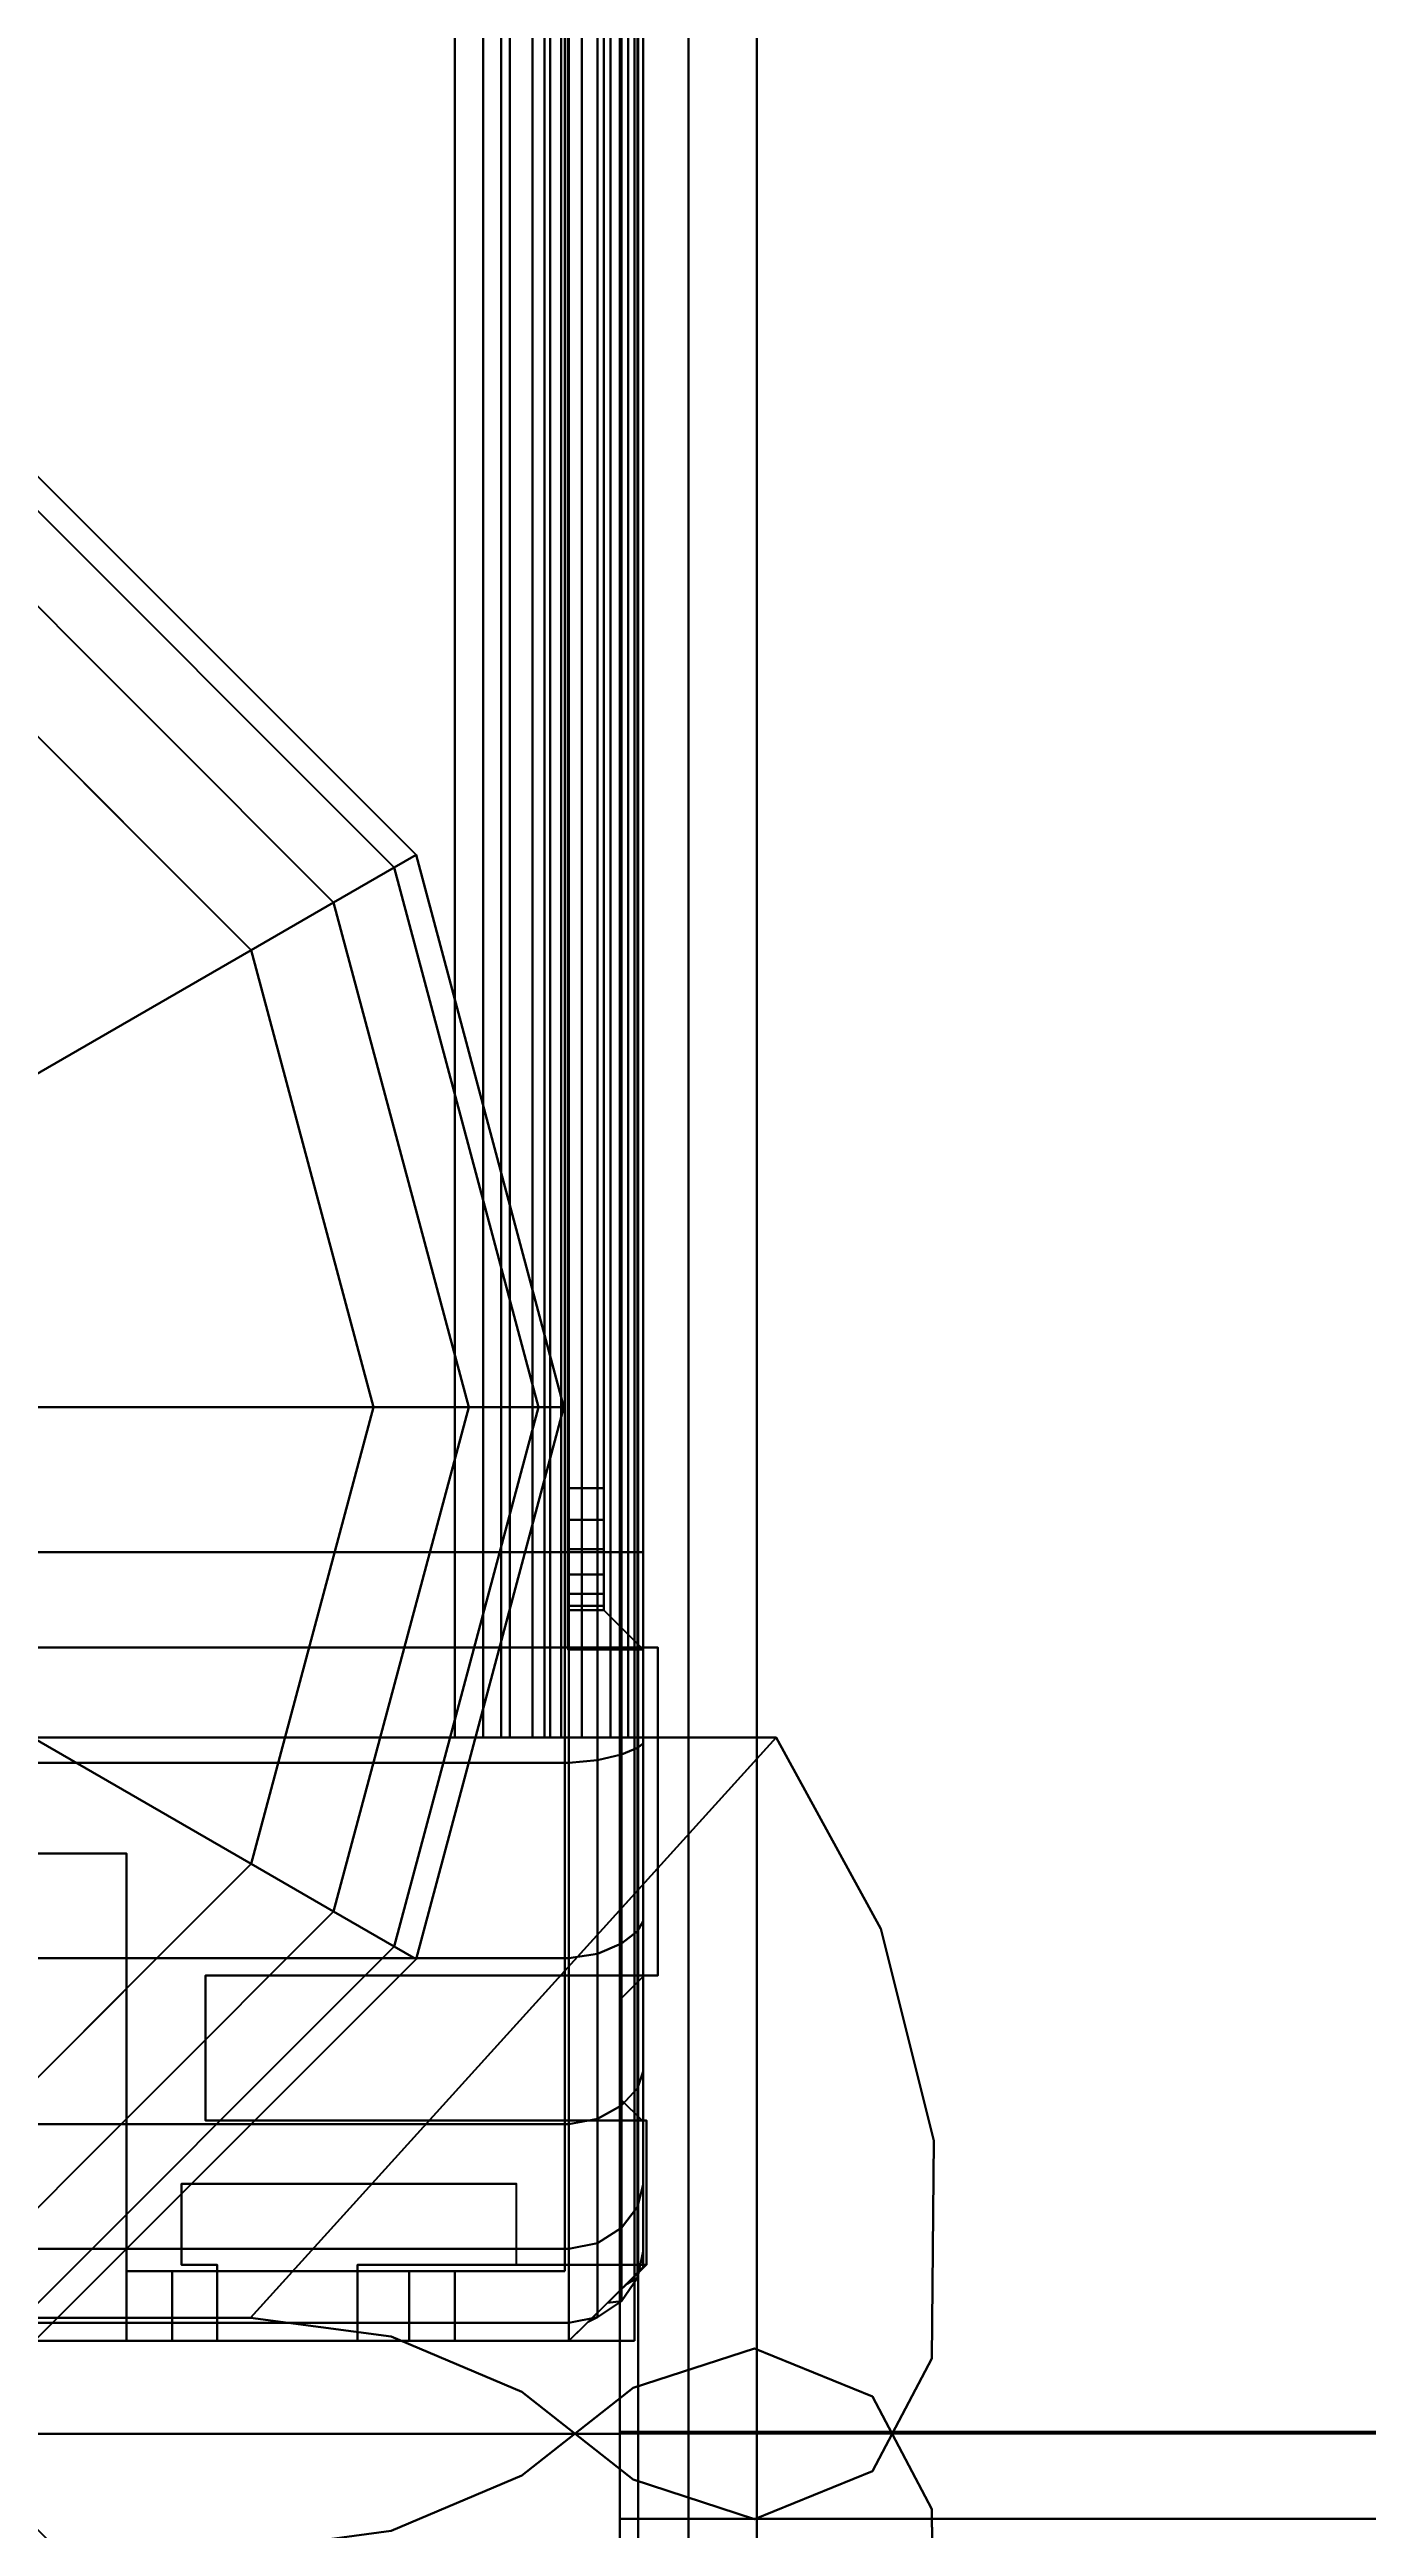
# Model space of a CAD drawing. Extents: x -170 to 1783, y -20 to 1205.
# Drawn here: x 171.424 to 172.558, y 807.182 to 809.317 of the extents above; entities that cross this region are included whole.
import ezdxf
from ezdxf.enums import TextEntityAlignment as Align

# ---------------------------------------------------------------- set-up
doc = ezdxf.new("R2010")
doc.units = 0
doc.header["$LTSCALE"] = 96
doc.header["$MEASUREMENT"] = 0
for name, color, linetype in [('A-FURN-3-PANEL-GLIDE', 7, 'Continuous'), ('A-FURN-3-PANEL-RACE', 7, 'Continuous'), ('A-FURN-3-PANEL-SIDE1', 7, 'Continuous'), ('A-FURN-3-PANEL-SIDE2', 7, 'Continuous'), ('A-FURN-3-PANEL-TOPCAP', 7, 'Continuous'), ('A-FURN-3-PANEL-TRIM', 7, 'Continuous'), ('A-FURN-3-WKSF-BRACKET', 7, 'Continuous'), ('A-FURN-3-WKSF-TOP', 7, 'Continuous'), ('A-FURN-3-WKSF-TRIM', 7, 'Continuous'), ('A-FURN-P-PNLS', 7, 'Continuous'), ('A-FURN-P-WKSF', 7, 'Continuous'), ('A-FURN-P-WKSF-SUPPORT', 7, 'Continuous'), ('MAIN_PANEL', 7, 'Continuous'), ('MAIN_WKSURF', 7, 'Continuous'), ('MAIN_WRKSFC-SUPP', 7, 'Continuous')]:
    doc.layers.add(name, color=color, linetype=linetype)

# ---------------------------------------------------------------- blocks, each defined once
blk = doc.blocks.new('EC-EFN-456')
at = {"layer": 'A-FURN-3-PANEL-GLIDE', "color": 20, "linetype": 'Continuous'}
for points in [[(0.0798, 1.4649, 0.2464), (0.0608, 1.4759, 0.1642), (0.4091, 1.8242, 0.1642), (0.4201, 1.8052, 0.2464)], [(0.0608, 1.4759, 0.1642), (0.0798, 1.4649, 0.0821), (0.4201, 1.8052, 0.0821), (0.4091, 1.8242, 0.1642)], [(0.1319, 1.4348, 0.3065), (0.0798, 1.4649, 0.2464), (0.4201, 1.8052, 0.2464), (0.4502, 1.7531, 0.3065)], [(0.0798, 1.4649, 0.0821), (0.1319, 1.4348, 0.022), (0.4502, 1.7531, 0.022), (0.4201, 1.8052, 0.0821)]]:
    blk.add_3dface(points, dxfattribs=at)
at = {"layer": 'A-FURN-3-PANEL-TRIM', "color": 60, "linetype": 'Continuous'}
for points, invisible_edges in [([(-0.0735, 2.1159, 3.8013), (0.6, 2.1348, 3.8013), (0.065, 2.269, 3.8013), (-0.0322, 2.2178, 3.8013)], 3), ([(-0.0735, 2.1159, 4.013), (-0.0322, 2.2178, 4.013), (0.065, 2.269, 4.013), (0.6, 2.1348, 4.013)], 12), ([(0.065, 2.269, 3.8013), (0.6, 2.1348, 3.8013), (0.4351, 2.2249, 3.8013), (0.2529, 2.2706, 3.8013)], 1), ([(0.065, 2.269, 4.013), (0.2529, 2.2706, 4.013), (0.4351, 2.2249, 4.013), (0.6, 2.1348, 4.013)], 8), ([(0.0361, 1.9153, 3.8013), (0.6, 2.1348, 3.8013), (-0.0735, 2.1159, 3.8013), (-0.0395, 2.0114, 3.8013)], 3), ([(0.0361, 1.9153, 4.013), (-0.0395, 2.0114, 4.013), (-0.0735, 2.1159, 4.013), (0.6, 2.1348, 4.013)], 12), ([(0.1, 1.6815, 3.8013), (0.6, 2.1348, 3.8013), (0.0361, 1.9153, 3.8013), (0.0837, 1.8027, 3.8013)], 3), ([(0.1, 1.6815, 4.013), (0.0837, 1.8027, 4.013), (0.0361, 1.9153, 4.013), (0.6, 2.1348, 4.013)], 12)]:
    blk.add_3dface(points, dxfattribs=dict(at, invisible_edges=invisible_edges))
for points in [[(-0.0322, 2.2178, 3.8013), (0.065, 2.269, 3.8013), (0.065, 2.269, 4.013), (-0.0322, 2.2178, 4.013)], [(0.065, 2.269, 3.8013), (0.2529, 2.2706, 3.8013), (0.2529, 2.2706, 4.013), (0.065, 2.269, 4.013)], [(-0.0735, 2.1159, 3.8013), (-0.0322, 2.2178, 3.8013), (-0.0322, 2.2178, 4.013), (-0.0735, 2.1159, 4.013)], [(-0.0395, 2.0114, 3.8013), (-0.0735, 2.1159, 3.8013), (-0.0735, 2.1159, 4.013), (-0.0395, 2.0114, 4.013)], [(0.0361, 1.9153, 3.8013), (-0.0395, 2.0114, 3.8013), (-0.0395, 2.0114, 4.013), (0.0361, 1.9153, 4.013)], [(0.0837, 1.8027, 3.8013), (0.0361, 1.9153, 3.8013), (0.0361, 1.9153, 4.013), (0.0837, 1.8027, 4.013)]]:
    blk.add_3dface(points, dxfattribs=at)
at = {"layer": 'A-FURN-P-PNLS', "color": 60, "linetype": 'Continuous'}
for p, q in [((0, 0), (0, 2)), ((0, 2), (48, 2))]:
    blk.add_line(p, q, dxfattribs=at)
at = {"layer": 'MAIN_PANEL', "color": 7, "linetype": 'Continuous'}
for p in [(0, 2), (0, 2, 55.663), (0, 2)]:
    blk.add_point(p, dxfattribs=at)
blk = doc.blocks.new('EC-EFN-244')
at = {"layer": 'A-FURN-3-PANEL-GLIDE', "color": 20, "linetype": 'Continuous'}
for points in [[(22.6501, 1.8052, 0.2464), (22.6391, 1.8242, 0.1642), (23.115, 1.9517, 0.1642), (23.115, 1.9297, 0.2464)], [(22.6391, 1.8242, 0.1642), (22.6501, 1.8052, 0.0821), (23.115, 1.9297, 0.0821), (23.115, 1.9517, 0.1642)], [(23.115, 1.9297, 0.2464), (23.115, 1.9517, 0.1642), (23.5909, 1.8242, 0.1642), (23.5799, 1.8052, 0.2464)], [(23.115, 1.9517, 0.1642), (23.115, 1.9297, 0.0821), (23.5799, 1.8052, 0.0821), (23.5909, 1.8242, 0.1642)], [(22.6802, 1.7531, 0.3065), (22.6501, 1.8052, 0.2464), (23.115, 1.9297, 0.2464), (23.115, 1.8696, 0.3065)], [(22.6501, 1.8052, 0.0821), (22.6802, 1.7531, 0.022), (23.115, 1.8696, 0.022), (23.115, 1.9297, 0.0821)], [(23.115, 1.8696, 0.3065), (23.115, 1.9297, 0.2464), (23.5799, 1.8052, 0.2464), (23.5498, 1.7531, 0.3065)], [(23.115, 1.9297, 0.0821), (23.115, 1.8696, 0.022), (23.5498, 1.7531, 0.022), (23.5799, 1.8052, 0.0821)], [(22.7213, 1.682, 0.3285), (22.6802, 1.7531, 0.3065), (23.115, 1.8696, 0.3065), (23.115, 1.7875, 0.3285)], [(22.6802, 1.7531, 0.022), (22.7213, 1.682), (23.115, 1.7875), (23.115, 1.8696, 0.022)], [(23.115, 1.7875, 0.3285), (23.115, 1.8696, 0.3065), (23.5498, 1.7531, 0.3065), (23.5088, 1.682, 0.3285)], [(23.115, 1.8696, 0.022), (23.115, 1.7875), (23.5088, 1.682), (23.5498, 1.7531, 0.022)], [(22.3098, 1.4649, 0.2464), (22.2908, 1.4759, 0.1642), (22.6391, 1.8242, 0.1642), (22.6501, 1.8052, 0.2464)], [(22.2908, 1.4759, 0.1642), (22.3098, 1.4649, 0.0821), (22.6501, 1.8052, 0.0821), (22.6391, 1.8242, 0.1642)], [(23.5799, 1.8052, 0.2464), (23.5909, 1.8242, 0.1642), (23.9392, 1.4759, 0.1642), (23.9202, 1.4649, 0.2464)], [(23.5909, 1.8242, 0.1642), (23.5799, 1.8052, 0.0821), (23.9202, 1.4649, 0.0821), (23.9392, 1.4759, 0.1642)], [(22.3619, 1.4348, 0.3065), (22.3098, 1.4649, 0.2464), (22.6501, 1.8052, 0.2464), (22.6802, 1.7531, 0.3065)], [(22.3098, 1.4649, 0.0821), (22.3619, 1.4348, 0.022), (22.6802, 1.7531, 0.022), (22.6501, 1.8052, 0.0821)], [(23.5498, 1.7531, 0.3065), (23.5799, 1.8052, 0.2464), (23.9202, 1.4649, 0.2464), (23.8681, 1.4348, 0.3065)], [(23.5799, 1.8052, 0.0821), (23.5498, 1.7531, 0.022), (23.8681, 1.4348, 0.022), (23.9202, 1.4649, 0.0821)], [(23.0137, 1.1754, 0.3285), (22.7213, 1.682, 0.3285), (23.115, 1.7875, 0.3285), (23.115, 1.2025, 0.3285)], [(23.115, 1.2025, 0.3285), (23.115, 1.7875, 0.3285), (23.5088, 1.682, 0.3285), (23.2163, 1.1754, 0.3285)], [(22.433, 1.3937, 0.3285), (22.3619, 1.4348, 0.3065), (22.6802, 1.7531, 0.3065), (22.7213, 1.682, 0.3285)], [(22.3619, 1.4348, 0.022), (22.433, 1.3937), (22.7213, 1.682), (22.6802, 1.7531, 0.022)], [(23.5088, 1.682, 0.3285), (23.5498, 1.7531, 0.3065), (23.8681, 1.4348, 0.3065), (23.797, 1.3937, 0.3285)], [(23.5498, 1.7531, 0.022), (23.5088, 1.682), (23.797, 1.3937), (23.8681, 1.4348, 0.022)], [(22.9396, 1.1013, 0.3285), (22.433, 1.3937, 0.3285), (22.7213, 1.682, 0.3285), (23.0137, 1.1754, 0.3285)], [(23.2163, 1.1754, 0.3285), (23.5088, 1.682, 0.3285), (23.797, 1.3937, 0.3285), (23.2904, 1.1013, 0.3285)]]:
    blk.add_3dface(points, dxfattribs=at)
at = {"layer": 'A-FURN-3-PANEL-GLIDE', "color": 20, "linetype": 'Continuous', "invisible_edges": 12}
for points in [[(23.115, 1), (23.115, 1.7875), (22.7213, 1.682)], [(23.115, 1), (23.5088, 1.682), (23.115, 1.7875)], [(23.115, 1), (22.7213, 1.682), (22.433, 1.3937)], [(23.115, 1), (23.797, 1.3937), (23.5088, 1.682)]]:
    blk.add_3dface(points, dxfattribs=at)
at = {"layer": 'A-FURN-3-PANEL-RACE', "color": 40, "linetype": 'Continuous'}
for points, invisible_edges in [([(0.08, 2.0125, 3.515), (0.08, 2.0125, 0.3963), (23.92, 2.0125, 0.3963), (23.92, 2.0125, 3.515)], 8), ([(0.5, 1.5745, 0.3963), (23.5, 1.5745, 0.3963), (0.08, 2.0125, 0.3963), (0.08, 1.5745, 0.3963)], 3), ([(23.5, 1.5745, 0.3963), (23.92, 1.5745, 0.3963), (23.92, 2.0125, 0.3963), (0.08, 2.0125, 0.3963)], 8), ([(0.6, 2.0125, 4.0847), (0.6, 2.0125, 3.515), (23.4, 2.0125, 3.515), (23.4, 2.0125, 4.0847)], 2), ([(23.4, 1.9525, 3.515), (23.4, 1.9525, 4.0847), (23.4, 2.0125, 4.0847), (23.4, 2.0125, 3.515)], 2), ([(23.86, 1.9525, 3.515), (23.4, 1.9525, 3.515), (23.4, 2.0125, 3.515), (23.92, 2.0125, 3.515)], 8), ([(23.4, 1.9493, 4.1093), (23.4, 2.0072, 4.1248), (23.4, 2.0125, 4.0847), (23.4, 1.9525, 4.0847)], 5), ([(23.4, 1.9398, 4.1322), (23.4, 1.9918, 4.1622), (23.4, 2.0072, 4.1248), (23.4, 1.9493, 4.1093)], 5), ([(23.86, 1.5745, 3.515), (23.86, 1.9525, 3.515), (23.92, 2.0125, 3.515), (23.92, 1.5745, 3.515)], 2), ([(23.92, 1.8575, 3.1951), (23.92, 2.0125, 3.515), (23.92, 2.0125, 0.3963), (23.92, 1.8575, 1.4986)], 5), ([(23.92, 1.8181, 1.4986), (23.92, 1.8575, 1.4986), (23.92, 2.0125, 0.3963), (23.92, 1.5745, 0.3963)], 10), ([(23.92, 1.5745, 3.245), (23.92, 1.5745, 3.515), (23.92, 2.0125, 3.515), (23.92, 1.8575, 3.1951)], 4), ([(23.4, 1.9247, 4.1519), (23.4, 1.9671, 4.1943), (23.4, 1.9918, 4.1622), (23.4, 1.9398, 4.1322)], 5), ([(23.4, 1.905, 4.1669), (23.4, 1.935, 4.2189), (23.4, 1.9671, 4.1943), (23.4, 1.9247, 4.1519)], 5), ([(23.86, 1.9525, 0.4563), (0.14, 1.9525, 0.4563), (0.14, 1.9525, 3.515), (23.86, 1.9525, 3.515)], 4), ([(0.5, 1.5745, 0.4563), (0.14, 1.5745, 0.4563), (0.14, 1.9525, 0.4563), (23.5, 1.5745, 0.4563)], 12), ([(23.5, 1.5745, 0.4563), (0.14, 1.9525, 0.4563), (23.86, 1.9525, 0.4563), (23.86, 1.5745, 0.4563)], 1), ([(23.4, 1.9525, 3.515), (0.6, 1.9525, 3.515), (0.6, 1.9525, 4.0847), (23.4, 1.9525, 4.0847)], 1), ([(23.86, 1.9525, 0.4563), (23.86, 1.9525, 3.515), (23.86, 1.8575, 3.1951), (23.86, 1.8575, 1.4986)], 10), ([(23.86, 1.5745, 0.4563), (23.86, 1.9525, 0.4563), (23.86, 1.8575, 1.4986), (23.86, 1.8181, 1.4986)], 10), ([(23.86, 1.8575, 3.1951), (23.86, 1.9525, 3.515), (23.86, 1.5745, 3.515), (23.86, 1.5745, 3.245)], 1), ([(23.4, 1.8821, 4.1764), (23.4, 1.8976, 4.2344), (23.4, 1.935, 4.2189), (23.4, 1.905, 4.1669)], 5), ([(23.4, 1.8575, 4.1797), (23.4, 1.8575, 4.2397), (23.4, 1.8976, 4.2344), (23.4, 1.8821, 4.1764)], 4), ([(23.86, 1.5745, 1.7894), (23.86, 1.5745, 0.4563), (23.86, 1.8181, 1.4986), (23.86, 1.614, 1.7894)], 2), ([(23.92, 1.614, 1.7894), (23.92, 1.8181, 1.4986), (23.92, 1.5745, 0.3963), (23.92, 1.5745, 1.7894)], 2), ([(23.5, 1.2625, 0.3963), (23.5, 1.5745, 0.3963), (0.5, 1.5745, 0.3963), (21.902, 1.2625, 0.3963)], 6), ([(23.5, 1.2625, 0.4563), (21.902, 1.2625, 0.4563), (0.5, 1.5745, 0.4563), (23.5, 1.5745, 0.4563)], 6), ([(23.5, 1.5745, 0.3963), (23.5, 1.5745, 0.4563), (23.86, 1.5745, 0.4563), (23.92, 1.5745, 0.3963)], 4), ([(23.92, 1.5745, 0.3963), (23.86, 1.5745, 0.4563), (23.86, 1.5745, 1.7894), (23.92, 1.5745, 1.7894)], 1)]:
    blk.add_3dface(points, dxfattribs=dict(at, invisible_edges=invisible_edges))
for points in [[(0.6, 2.0072, 4.1248), (0.6, 2.0125, 4.0847), (23.4, 2.0125, 4.0847), (23.4, 2.0072, 4.1248)], [(0.6, 1.9918, 4.1622), (0.6, 2.0072, 4.1248), (23.4, 2.0072, 4.1248), (23.4, 1.9918, 4.1622)], [(0.6, 1.9671, 4.1943), (0.6, 1.9918, 4.1622), (23.4, 1.9918, 4.1622), (23.4, 1.9671, 4.1943)], [(0.6, 1.935, 4.2189), (0.6, 1.9671, 4.1943), (23.4, 1.9671, 4.1943), (23.4, 1.935, 4.2189)], [(23.4, 1.9493, 4.1093), (23.4, 1.9525, 4.0847), (0.6, 1.9525, 4.0847), (0.6, 1.9493, 4.1093)], [(23.4, 1.9398, 4.1322), (23.4, 1.9493, 4.1093), (0.6, 1.9493, 4.1093), (0.6, 1.9398, 4.1322)], [(23.4, 1.9247, 4.1519), (23.4, 1.9398, 4.1322), (0.6, 1.9398, 4.1322), (0.6, 1.9247, 4.1519)], [(0.6, 1.8976, 4.2344), (0.6, 1.935, 4.2189), (23.4, 1.935, 4.2189), (23.4, 1.8976, 4.2344)], [(23.4, 1.905, 4.1669), (23.4, 1.9247, 4.1519), (0.6, 1.9247, 4.1519), (0.6, 1.905, 4.1669)], [(23.4, 1.8821, 4.1764), (23.4, 1.905, 4.1669), (0.6, 1.905, 4.1669), (0.6, 1.8821, 4.1764)], [(0.6, 1.8575, 4.2397), (0.6, 1.8976, 4.2344), (23.4, 1.8976, 4.2344), (23.4, 1.8575, 4.2397)], [(23.4, 1.8575, 4.1797), (23.4, 1.8821, 4.1764), (0.6, 1.8821, 4.1764), (0.6, 1.8575, 4.1797)], [(0.6, 1.8575, 4.1797), (0.6, 1.8575, 4.2397), (23.4, 1.8575, 4.2397), (23.4, 1.8575, 4.1797)], [(23.86, 1.8575, 1.4986), (23.86, 1.8575, 3.1951), (23.92, 1.8575, 3.1951), (23.92, 1.8575, 1.4986)], [(23.92, 1.8181, 1.4986), (23.86, 1.8181, 1.4986), (23.86, 1.8575, 1.4986), (23.92, 1.8575, 1.4986)], [(23.86, 1.8575, 3.1951), (23.86, 1.5745, 3.245), (23.92, 1.5745, 3.245), (23.92, 1.8575, 3.1951)], [(23.92, 1.614, 1.7894), (23.86, 1.614, 1.7894), (23.86, 1.8181, 1.4986), (23.92, 1.8181, 1.4986)], [(23.92, 1.5745, 1.7894), (23.86, 1.5745, 1.7894), (23.86, 1.614, 1.7894), (23.92, 1.614, 1.7894)], [(23.5, 1.2625, 0.3963), (23.5, 1.2625, 0.4563), (23.5, 1.5745, 0.4563), (23.5, 1.5745, 0.3963)], [(23.86, 1.5745, 3.245), (23.86, 1.5745, 3.515), (23.92, 1.5745, 3.515), (23.92, 1.5745, 3.245)]]:
    blk.add_3dface(points, dxfattribs=at)
at = {"layer": 'A-FURN-3-PANEL-SIDE1', "color": 7, "linetype": 'Continuous'}
for points in [[(23.3224, 1.955, 43.7401), (23.3228, 0.045, 43.7401), (0.6776, 0.045, 43.7401), (0.6776, 1.955, 43.7401)], [(23.3224, 0.045, 4.2397), (23.3224, 1.955, 4.2397), (0.6776, 1.955, 4.2397), (0.6776, 0.045, 4.2397)], [(23.3228, 0.045, 43.7401), (23.3224, 1.955, 43.7401), (23.3224, 1.955, 4.2397), (23.3224, 0.045, 4.2397)]]:
    blk.add_3dface(points, dxfattribs=at)
at = {"layer": 'A-FURN-3-PANEL-SIDE2', "color": 7, "linetype": 'Continuous'}
blk.add_3dface([(0.6776, 1.955, 43.7401), (0.6776, 1.955, 4.2397), (23.3224, 1.955, 4.2397), (23.3224, 1.955, 43.7401)], dxfattribs=at)
at = {"layer": 'A-FURN-3-PANEL-TOPCAP', "color": 60, "linetype": 'Continuous'}
for points, invisible_edges in [([(0.76, 2.02, 44.286), (0.76, 2.02, 44.161), (23.24, 2.02, 44.161), (23.24, 2.02, 44.286)], 5), ([(23.24, 2, 44.141), (23.24, 2.02, 44.161), (0.76, 2.02, 44.161), (0.76, 2, 44.141)], 5), ([(23.24, 2.02, 44.036), (23.24, 2, 44.056), (0.76, 2, 44.056), (0.76, 2.02, 44.036)], 5), ([(0.76, 2.02, 44.036), (0.815, 2.02, 43.7741), (23.185, 2.02, 43.7741), (23.24, 2.02, 44.036)], 5), ([(23.185, 2.02, 43.7741), (0.815, 2.02, 43.7741), (0.815, 1.986, 43.7401), (23.185, 1.986, 43.7401)], 10), ([(23.185, 2.02, 43.7741), (23.185, 1.986, 43.7401), (23.2122, 1.986, 43.7365), (23.221, 2.02, 43.7693)], 5), ([(23.185, 2.02, 43.7741), (23.221, 2.02, 43.7693), (23.3404, 2.02, 44.0218), (23.24, 2.02, 44.036)], 10), ([(23.221, 2.02, 43.7693), (23.2122, 1.986, 43.7365), (23.2375, 1.986, 43.726), (23.2545, 2.02, 43.7554)], 5), ([(23.4331, 2.02, 43.9807), (23.3404, 2.02, 44.0218), (23.221, 2.02, 43.7693), (23.2545, 2.02, 43.7554)], 10), ([(23.2545, 2.02, 43.7554), (23.2375, 1.986, 43.726), (23.2593, 1.986, 43.7093), (23.2833, 2.02, 43.7333)], 5), ([(23.4051, 2.02, 44.2633), (23.24, 2.02, 44.286), (23.24, 2.02, 44.161), (23.3727, 2.02, 44.1426)], 10), ([(23.3727, 2.02, 44.1426), (23.24, 2.02, 44.161), (23.24, 2, 44.141), (23.3676, 2, 44.1232)], 10), ([(23.3456, 2, 44.0411), (23.24, 2, 44.056), (23.24, 2.02, 44.036), (23.3404, 2.02, 44.0218)], 10), ([(23.2545, 2.02, 43.7554), (23.2833, 2.02, 43.7333), (23.5111, 2.02, 43.9159), (23.4331, 2.02, 43.9807)], 10), ([(23.2833, 2.02, 43.7333), (23.2593, 1.986, 43.7093), (23.276, 1.986, 43.6875), (23.3054, 2.02, 43.7045)], 5), ([(23.3054, 2.02, 43.7045), (23.276, 1.986, 43.6875), (23.2864, 1.986, 43.6622), (23.3193, 2.02, 43.671)], 5), ([(23.5685, 2.02, 43.8323), (23.5111, 2.02, 43.9159), (23.2833, 2.02, 43.7333), (23.3054, 2.02, 43.7045)], 10), ([(23.3193, 2.02, 43.671), (23.2864, 1.986, 43.6622), (23.29, 1.986, 43.635), (23.324, 2.02, 43.635)], 1), ([(23.3054, 2.02, 43.7045), (23.3193, 2.02, 43.671), (23.601, 2.02, 43.7363), (23.5685, 2.02, 43.8323)], 10), ([(23.3193, 2.02, 43.671), (23.324, 2.02, 43.635), (23.606, 2.02, 43.635), (23.601, 2.02, 43.7363)], 8), ([(23.324, 2.02, 43.635), (23.324, -0.02, 43.635), (23.606, -0.02, 43.635), (23.606, 2.02, 43.635)], 5), ([(23.4431, 2, 43.998), (23.3456, 2, 44.0411), (23.3404, 2.02, 44.0218), (23.4331, 2.02, 43.9807)], 10), ([(23.4956, 2.02, 44.0891), (23.3727, 2.02, 44.1426), (23.3676, 2, 44.1232), (23.4856, 2, 44.0717)], 10), ([(23.5581, 2.02, 44.1974), (23.4051, 2.02, 44.2633), (23.3727, 2.02, 44.1426), (23.4956, 2.02, 44.0891)], 10), ([(23.5252, 2, 43.9301), (23.4431, 2, 43.998), (23.4331, 2.02, 43.9807), (23.5111, 2.02, 43.9159)], 10), ([(23.5995, 2.02, 44.0044), (23.4956, 2.02, 44.0891), (23.4856, 2, 44.0717), (23.5854, 2, 43.9903)], 10), ([(23.6879, 2.02, 44.0929), (23.5581, 2.02, 44.1974), (23.4956, 2.02, 44.0891), (23.5995, 2.02, 44.0044)], 10), ([(23.5858, 2, 43.8424), (23.5252, 2, 43.9301), (23.5111, 2.02, 43.9159), (23.5685, 2.02, 43.8323)], 10), ([(23.6202, 2, 43.7415), (23.5858, 2, 43.8424), (23.5685, 2.02, 43.8323), (23.601, 2.02, 43.7363)], 10), ([(23.6768, 2.02, 43.8949), (23.5995, 2.02, 44.0044), (23.5854, 2, 43.9903), (23.6595, 2, 43.8849)], 10), ([(23.7851, 2.02, 43.9575), (23.6879, 2.02, 44.0929), (23.5995, 2.02, 44.0044), (23.6768, 2.02, 43.8949)], 10), ([(23.6259, 2, 43.635), (23.6202, 2, 43.7415), (23.601, 2.02, 43.7363), (23.606, 2.02, 43.635)], 2), ([(23.606, 2.02, 43.635), (23.606, -0.02, 43.635), (23.6259, 0, 43.635), (23.6259, 2, 43.635)], 5), ([(23.7217, 2.02, 43.7687), (23.6768, 2.02, 43.8949), (23.6595, 2, 43.8849), (23.7024, 2, 43.7635)], 10), ([(23.8425, 2.02, 43.8011), (23.7851, 2.02, 43.9575), (23.6768, 2.02, 43.8949), (23.7217, 2.02, 43.7687)], 10), ([(23.731, 2.02, 43.635), (23.7217, 2.02, 43.7687), (23.7024, 2, 43.7635), (23.711, 2, 43.635)], 2), ([(23.711, 2, 43.635), (23.711, 0, 43.635), (23.731, -0.02, 43.635), (23.731, 2.02, 43.635)], 5), ([(23.856, 2.02, 43.635), (23.8425, 2.02, 43.8011), (23.7217, 2.02, 43.7687), (23.731, 2.02, 43.635)], 2), ([(23.856, -0.02, 43.635), (23.856, 2.02, 43.635), (23.731, 2.02, 43.635), (23.731, -0.02, 43.635)], 5), ([(23.8715, 2.0047, 43.635), (23.856, 2.02, 43.635), (23.856, -0.02, 43.635), (23.8715, -0.0047, 43.635)], 10), ([(0.76, 2, 44.141), (0.76, 2, 44.056), (23.24, 2, 44.056), (23.24, 2, 44.141)], 5), ([(23.3676, 2, 44.1232), (23.24, 2, 44.141), (23.24, 2, 44.056), (23.3456, 2, 44.0411)], 10), ([(23.4856, 2, 44.0717), (23.3676, 2, 44.1232), (23.3456, 2, 44.0411), (23.4431, 2, 43.998)], 10), ([(23.5854, 2, 43.9903), (23.4856, 2, 44.0717), (23.4431, 2, 43.998), (23.5252, 2, 43.9301)], 10), ([(23.6595, 2, 43.8849), (23.5854, 2, 43.9903), (23.5252, 2, 43.9301), (23.5858, 2, 43.8424)], 10), ([(23.7024, 2, 43.7635), (23.6595, 2, 43.8849), (23.5858, 2, 43.8424), (23.6202, 2, 43.7415)], 10), ([(23.711, 2, 43.635), (23.7024, 2, 43.7635), (23.6202, 2, 43.7415), (23.6259, 2, 43.635)], 2), ([(23.711, 0, 43.635), (23.711, 2, 43.635), (23.6259, 2, 43.635), (23.6259, 0, 43.635)], 5), ([(23.8715, -0.0047, 43.635), (23.8871, 0.0106, 43.635), (23.8871, 1.9894, 43.635), (23.8715, 2.0047, 43.635)], 10), ([(23.9035, 1.9727, 43.635), (23.8871, 1.9894, 43.635), (23.8871, 0.0106, 43.635), (23.9035, 0.0273, 43.635)], 10), ([(23.9035, 0.0273, 43.635), (23.92, 0.044, 43.635), (23.92, 1.956, 43.635), (23.9035, 1.9727, 43.635)], 8)]:
    blk.add_3dface(points, dxfattribs=dict(at, invisible_edges=invisible_edges))
for points in [[(23.24, 2.02, 44.286), (23.24, 2.0151, 44.3105), (0.76, 2.0151, 44.3105), (0.76, 2.02, 44.286)], [(23.24, 2.0151, 44.3105), (23.24, 2.0013, 44.3313), (0.76, 2.0013, 44.3313), (0.76, 2.0151, 44.3105)], [(23.24, 2.02, 44.286), (23.4051, 2.02, 44.2633), (23.4087, 2.0151, 44.2864), (23.24, 2.0151, 44.3105)], [(23.24, 2.0151, 44.3105), (23.4087, 2.0151, 44.2864), (23.4144, 2.0013, 44.3065), (23.24, 2.0013, 44.3313)], [(23.29, 1.955, 43.635), (23.324, 1.955, 43.635), (23.324, 2.02, 43.635), (23.29, 1.986, 43.635)], [(23.4051, 2.02, 44.2633), (23.5581, 2.02, 44.1974), (23.5669, 2.0151, 44.2168), (23.4087, 2.0151, 44.2864)], [(23.4087, 2.0151, 44.2864), (23.5669, 2.0151, 44.2168), (23.5775, 2.0013, 44.2349), (23.4144, 2.0013, 44.3065)], [(23.5581, 2.02, 44.1974), (23.6879, 2.02, 44.0929), (23.7022, 2.0151, 44.1072), (23.5669, 2.0151, 44.2168)], [(23.5669, 2.0151, 44.2168), (23.7022, 2.0151, 44.1072), (23.7172, 2.0013, 44.1222), (23.5775, 2.0013, 44.2349)], [(23.6879, 2.02, 44.0929), (23.7851, 2.02, 43.9575), (23.8045, 2.0151, 43.9663), (23.7022, 2.0151, 44.1072)], [(23.7022, 2.0151, 44.1072), (23.8045, 2.0151, 43.9663), (23.8226, 2.0013, 43.977), (23.7172, 2.0013, 44.1222)], [(23.7851, 2.02, 43.9575), (23.8425, 2.02, 43.8011), (23.8656, 2.0151, 43.8047), (23.8045, 2.0151, 43.9663)], [(23.8045, 2.0151, 43.9663), (23.8656, 2.0151, 43.8047), (23.8857, 2.0013, 43.8104), (23.8226, 2.0013, 43.977)], [(23.8425, 2.02, 43.8011), (23.856, 2.02, 43.635), (23.8715, 2.0047, 43.635), (23.8656, 2.0151, 43.8047)], [(23.8656, 2.0151, 43.8047), (23.8715, 2.0047, 43.635), (23.8871, 1.9894, 43.635), (23.8857, 2.0013, 43.8104)], [(23.24, 2.0013, 44.3313), (23.24, 1.9805, 44.3451), (0.76, 1.9805, 44.3451), (0.76, 2.0013, 44.3313)], [(23.185, 1.955, 43.7401), (23.185, 1.986, 43.7401), (0.815, 1.986, 43.7401), (0.815, 1.955, 43.7401)], [(23.185, 1.955, 43.7401), (23.2122, 1.955, 43.7365), (23.2122, 1.986, 43.7365), (23.185, 1.986, 43.7401)], [(23.2122, 1.955, 43.7365), (23.2375, 1.955, 43.726), (23.2375, 1.986, 43.726), (23.2122, 1.986, 43.7365)], [(23.2375, 1.955, 43.726), (23.2593, 1.955, 43.7093), (23.2593, 1.986, 43.7093), (23.2375, 1.986, 43.726)], [(23.24, 2.0013, 44.3313), (23.4144, 2.0013, 44.3065), (23.4194, 1.9805, 44.3203), (23.24, 1.9805, 44.3451)], [(23.2593, 1.955, 43.7093), (23.276, 1.955, 43.6875), (23.276, 1.986, 43.6875), (23.2593, 1.986, 43.7093)], [(23.276, 1.955, 43.6875), (23.2864, 1.955, 43.6622), (23.2864, 1.986, 43.6622), (23.276, 1.986, 43.6875)], [(23.2864, 1.955, 43.6622), (23.29, 1.955, 43.635), (23.29, 1.986, 43.635), (23.2864, 1.986, 43.6622)], [(23.4144, 2.0013, 44.3065), (23.5775, 2.0013, 44.2349), (23.5864, 1.9805, 44.248), (23.4194, 1.9805, 44.3203)], [(23.5775, 2.0013, 44.2349), (23.7172, 2.0013, 44.1222), (23.7287, 1.9805, 44.1337), (23.5864, 1.9805, 44.248)], [(23.7172, 2.0013, 44.1222), (23.8226, 2.0013, 43.977), (23.8356, 1.9805, 43.9859), (23.7287, 1.9805, 44.1337)], [(23.8226, 2.0013, 43.977), (23.8857, 2.0013, 43.8104), (23.8994, 1.9805, 43.8155), (23.8356, 1.9805, 43.9859)], [(23.8857, 2.0013, 43.8104), (23.8871, 1.9894, 43.635), (23.9035, 1.9727, 43.635), (23.8994, 1.9805, 43.8155)], [(23.24, 1.9805, 44.3451), (23.24, 1.956, 44.35), (0.76, 1.956, 44.35), (0.76, 1.9805, 44.3451)], [(23.24, 1.9805, 44.3451), (23.4194, 1.9805, 44.3203), (23.4216, 1.956, 44.3252), (23.24, 1.956, 44.35)], [(23.4194, 1.9805, 44.3203), (23.5864, 1.9805, 44.248), (23.5901, 1.956, 44.2528), (23.4216, 1.956, 44.3252)], [(23.5864, 1.9805, 44.248), (23.7287, 1.9805, 44.1337), (23.7332, 1.956, 44.1382), (23.5901, 1.956, 44.2528)], [(23.7287, 1.9805, 44.1337), (23.8356, 1.9805, 43.9859), (23.8405, 1.956, 43.9895), (23.7332, 1.956, 44.1382)], [(23.8356, 1.9805, 43.9859), (23.8994, 1.9805, 43.8155), (23.9043, 1.956, 43.8177), (23.8405, 1.956, 43.9895)], [(23.8994, 1.9805, 43.8155), (23.9035, 1.9727, 43.635), (23.92, 1.956, 43.635), (23.9043, 1.956, 43.8177)], [(0.76, 0.044, 44.35), (0.76, 1.956, 44.35), (23.24, 1.956, 44.35), (23.24, 0.044, 44.35)], [(23.4216, 0.044, 44.3252), (23.24, 0.044, 44.35), (23.24, 1.956, 44.35), (23.4216, 1.956, 44.3252)], [(23.5901, 0.044, 44.2528), (23.4216, 0.044, 44.3252), (23.4216, 1.956, 44.3252), (23.5901, 1.956, 44.2528)], [(23.7332, 0.044, 44.1382), (23.5901, 0.044, 44.2528), (23.5901, 1.956, 44.2528), (23.7332, 1.956, 44.1382)], [(23.8405, 0.044, 43.9895), (23.7332, 0.044, 44.1382), (23.7332, 1.956, 44.1382), (23.8405, 1.956, 43.9895)], [(23.9043, 0.044, 43.8177), (23.8405, 0.044, 43.9895), (23.8405, 1.956, 43.9895), (23.9043, 1.956, 43.8177)], [(23.92, 0.044, 43.635), (23.9043, 0.044, 43.8177), (23.9043, 1.956, 43.8177), (23.92, 1.956, 43.635)]]:
    blk.add_3dface(points, dxfattribs=at)
at = {"layer": 'A-FURN-3-PANEL-TRIM', "color": 60, "linetype": 'Continuous'}
for points, invisible_edges in [([(23.5649, 2.2249, 3.5747), (23.4, 2.1348, 3.5747), (23.935, 2.269, 3.5747), (23.7471, 2.2706, 3.5747)], 2), ([(23.5649, 2.2249, 4.2397), (23.7471, 2.2706, 4.2397), (23.935, 2.269, 4.2397), (23.4, 2.1348, 4.2397)], 4), ([(23.5649, 2.2249, 3.8013), (23.7471, 2.2706, 3.8013), (23.935, 2.269, 3.8013), (23.4, 2.1348, 3.8013)], 4), ([(23.5649, 2.2249, 4.013), (23.4, 2.1348, 4.013), (23.935, 2.269, 4.013), (23.7471, 2.2706, 4.013)], 2), ([(23.935, 2.269, 3.5747), (23.4, 2.1348, 3.5747), (24.0735, 2.1159, 3.5747), (24.0322, 2.2178, 3.5747)], 3), ([(23.935, 2.269, 4.2397), (24.0322, 2.2178, 4.2397), (24.0735, 2.1159, 4.2397), (23.4, 2.1348, 4.2397)], 12), ([(23.935, 2.269, 3.8013), (24.0322, 2.2178, 3.8013), (24.0735, 2.1159, 3.8013), (23.4, 2.1348, 3.8013)], 12), ([(23.935, 2.269, 4.013), (23.4, 2.1348, 4.013), (24.0735, 2.1159, 4.013), (24.0322, 2.2178, 4.013)], 3), ([(23.4, 2.1348, 3.5747), (23.4, 0.3185, 3.5747), (23.9, 0.3185, 3.5747), (23.9, 1.6815, 3.5747)], 10), ([(24.0735, 2.1159, 3.5747), (23.4, 2.1348, 3.5747), (23.9639, 1.9153, 3.5747), (24.0395, 2.0114, 3.5747)], 3), ([(23.9639, 1.9153, 3.5747), (23.4, 2.1348, 3.5747), (23.9, 1.6815, 3.5747), (23.9163, 1.8027, 3.5747)], 3), ([(23.4, 2.1348, 4.2397), (23.9, 1.6815, 4.2397), (23.9, 0.3185, 4.2397), (23.4, 0.3185, 4.2397)], 5), ([(24.0735, 2.1159, 4.2397), (24.0395, 2.0114, 4.2397), (23.9639, 1.9153, 4.2397), (23.4, 2.1348, 4.2397)], 12), ([(23.9639, 1.9153, 4.2397), (23.9163, 1.8027, 4.2397), (23.9, 1.6815, 4.2397), (23.4, 2.1348, 4.2397)], 12), ([(24.0735, 2.1159, 3.8013), (24.0395, 2.0114, 3.8013), (23.9639, 1.9153, 3.8013), (23.4, 2.1348, 3.8013)], 12), ([(23.9639, 1.9153, 3.8013), (23.9163, 1.8027, 3.8013), (23.9, 1.6815, 3.8013), (23.4, 2.1348, 3.8013)], 12), ([(24.0735, 2.1159, 4.013), (23.4, 2.1348, 4.013), (23.9639, 1.9153, 4.013), (24.0395, 2.0114, 4.013)], 3), ([(23.9639, 1.9153, 4.013), (23.4, 2.1348, 4.013), (23.9, 1.6815, 4.013), (23.9163, 1.8027, 4.013)], 3), ([(23.605, -0.0328, 43.635), (23.3224, -0.0328, 43.635), (23.3224, 2.0328, 43.635), (23.605, 2.0328, 43.635)], 8), ([(23.8543, 2.0228, 43.635), (23.8543, 1.9109, 43.635), (23.7845, 1.9109, 43.635), (23.7299, 2.0228, 43.635)], 6), ([(23.7845, 1.9109, 4.2397), (23.7845, 1.9109, 43.635), (23.8543, 1.9109, 43.635), (23.8543, 1.9109, 4.2397)], 2), ([(23.8543, 1.6527, 43.635), (23.9198, 1.6527, 43.635), (23.9198, 0.3473, 43.635), (23.8543, 0.3473, 43.635)], 8), ([(23.7299, 0.3574, 43.635), (23.605, 0.3574, 43.635), (23.605, 1.6426, 43.635), (23.7299, 1.6426, 43.635)], 10), ([(23.8543, 0.3782, 43.635), (23.7845, 0.3782, 43.635), (23.7845, 1.6218, 43.635), (23.8543, 1.6218, 43.635)], 10)]:
    blk.add_3dface(points, dxfattribs=dict(at, invisible_edges=invisible_edges))
for points in [[(23.5649, 2.2249, 4.013), (23.7471, 2.2706, 4.013), (23.7471, 2.2706, 4.2397), (23.5649, 2.2249, 4.2397)], [(23.5649, 2.2249, 3.5747), (23.7471, 2.2706, 3.5747), (23.7471, 2.2706, 3.8013), (23.5649, 2.2249, 3.8013)], [(23.7471, 2.2706, 4.013), (23.935, 2.269, 4.013), (23.935, 2.269, 4.2397), (23.7471, 2.2706, 4.2397)], [(23.7471, 2.2706, 3.5747), (23.935, 2.269, 3.5747), (23.935, 2.269, 3.8013), (23.7471, 2.2706, 3.8013)], [(23.935, 2.269, 4.013), (24.0322, 2.2178, 4.013), (24.0322, 2.2178, 4.2397), (23.935, 2.269, 4.2397)], [(23.935, 2.269, 3.5747), (24.0322, 2.2178, 3.5747), (24.0322, 2.2178, 3.8013), (23.935, 2.269, 3.8013)], [(23.4, 2.1348, 4.013), (23.5649, 2.2249, 4.013), (23.5649, 2.2249, 4.2397), (23.4, 2.1348, 4.2397)], [(23.4, 2.1348, 3.5747), (23.5649, 2.2249, 3.5747), (23.5649, 2.2249, 3.8013), (23.4, 2.1348, 3.8013)], [(24.0322, 2.2178, 4.013), (24.0735, 2.1159, 4.013), (24.0735, 2.1159, 4.2397), (24.0322, 2.2178, 4.2397)], [(24.0322, 2.2178, 3.5747), (24.0735, 2.1159, 3.5747), (24.0735, 2.1159, 3.8013), (24.0322, 2.2178, 3.8013)], [(23.4, 0.3185, 3.5747), (23.4, 2.1348, 3.5747), (23.4, 2.1348, 4.2397), (23.4, 0.3185, 4.2397)], [(23.4, 2.1348, 3.8013), (23.9, 1.6815, 3.8013), (23.9, 1.6815, 4.013), (23.4, 2.1348, 4.013)], [(24.0735, 2.1159, 4.013), (24.0395, 2.0114, 4.013), (24.0395, 2.0114, 4.2397), (24.0735, 2.1159, 4.2397)], [(24.0735, 2.1159, 3.5747), (24.0395, 2.0114, 3.5747), (24.0395, 2.0114, 3.8013), (24.0735, 2.1159, 3.8013)], [(23.3224, 1.955, 4.2397), (23.3224, 2.0328, 4.2397), (23.3224, 2.0328, 43.635), (23.3224, 1.955, 43.635)], [(23.605, 2.0328, 4.2397), (23.605, 2.0328, 43.635), (23.3224, 2.0328, 43.635), (23.3224, 2.0328, 4.2397)], [(23.605, 1.6426, 43.635), (23.605, 2.0328, 43.635), (23.605, 2.0328, 4.2397), (23.605, 1.6426, 4.2397)], [(23.8543, 2.0228, 4.2397), (23.8543, 2.0228, 43.635), (23.7299, 2.0228, 43.635), (23.7299, 2.0228, 4.2397)], [(23.7299, 2.0228, 43.635), (23.7299, 1.6426, 43.635), (23.7299, 1.6426, 4.2397), (23.7299, 2.0228, 4.2397)], [(23.9198, 1.956, 4.2397), (23.9198, 1.956, 43.635), (23.8543, 2.0228, 43.635), (23.8543, 2.0228, 4.2397)], [(23.9198, 1.956, 43.635), (23.9198, 1.7737, 43.635), (23.8543, 1.7737, 43.635), (23.8543, 2.0228, 43.635)], [(24.0395, 2.0114, 4.013), (23.9639, 1.9153, 4.013), (23.9639, 1.9153, 4.2397), (24.0395, 2.0114, 4.2397)], [(24.0395, 2.0114, 3.5747), (23.9639, 1.9153, 3.5747), (23.9639, 1.9153, 3.8013), (24.0395, 2.0114, 3.8013)], [(23.9198, 1.7737, 43.635), (23.9198, 1.956, 43.635), (23.9198, 1.956, 4.2397), (23.9198, 1.7737, 4.2397)], [(23.7845, 1.6218, 43.635), (23.7845, 1.9109, 43.635), (23.7845, 1.9109, 4.2397), (23.7845, 1.6218, 4.2397)], [(23.8543, 1.9109, 43.635), (23.8543, 1.7737, 43.635), (23.8543, 1.7737, 4.2397), (23.8543, 1.9109, 4.2397)], [(23.9639, 1.9153, 4.013), (23.9163, 1.8027, 4.013), (23.9163, 1.8027, 4.2397), (23.9639, 1.9153, 4.2397)], [(23.9639, 1.9153, 3.5747), (23.9163, 1.8027, 3.5747), (23.9163, 1.8027, 3.8013), (23.9639, 1.9153, 3.8013)], [(23.9163, 1.8027, 4.013), (23.9, 1.6815, 4.013), (23.9, 1.6815, 4.2397), (23.9163, 1.8027, 4.2397)], [(23.9163, 1.8027, 3.5747), (23.9, 1.6815, 3.5747), (23.9, 1.6815, 3.8013), (23.9163, 1.8027, 3.8013)], [(23.8543, 1.7737, 4.2397), (23.8543, 1.7737, 43.635), (23.9198, 1.7737, 43.635), (23.9198, 1.7737, 4.2397)], [(23.9, 1.6815, 4.2397), (23.9, 1.6815, 3.5747), (23.9, 0.3185, 3.5747), (23.9, 0.3185, 4.2397)], [(23.8543, 1.6527, 43.635), (23.8543, 1.6218, 43.635), (23.8543, 1.6218, 4.2397), (23.8543, 1.6527, 4.2397)], [(23.9198, 1.6527, 4.2397), (23.9198, 1.6527, 43.635), (23.8543, 1.6527, 43.635), (23.8543, 1.6527, 4.2397)], [(23.9198, 1.6527, 43.635), (23.9198, 1.6527, 4.2397), (23.9198, 0.3473, 4.2397), (23.9198, 0.3473, 43.635)], [(23.7299, 1.6426, 4.2397), (23.7299, 1.6426, 43.635), (23.605, 1.6426, 43.635), (23.605, 1.6426, 4.2397)], [(23.8543, 1.6218, 4.2397), (23.8543, 1.6218, 43.635), (23.7845, 1.6218, 43.635), (23.7845, 1.6218, 4.2397)]]:
    blk.add_3dface(points, dxfattribs=at)
at = {"layer": 'A-FURN-P-PNLS', "color": 60, "linetype": 'Continuous'}
for p, q in [((0, 2), (24, 2)), ((24, 2), (24, 0))]:
    blk.add_line(p, q, dxfattribs=at)
at = {"layer": 'MAIN_PANEL', "color": 7, "linetype": 'Continuous'}
for p in [(24, 2), (24, 2, 43.663), (24, 2)]:
    blk.add_point(p, dxfattribs=at)
blk = doc.blocks.new('EC-WYC-46-2424-T')
at = {"layer": 'A-FURN-3-WKSF-TOP', "color": 60, "linetype": 'Continuous'}
for points, invisible_edges in [([(47.882, -28.1146, 27.75), (24.118, -34.22, 27.75), (24.118, -70.632, 27.75), (47.882, -70.632, 27.75)], 5), ([(47.882, -28.1146, 29), (47.882, -70.632, 29), (24.118, -70.632, 29), (24.118, -34.22, 29)], 10)]:
    blk.add_3dface(points, dxfattribs=dict(at, invisible_edges=invisible_edges))
at = {"layer": 'A-FURN-3-WKSF-TRIM', "color": 40, "linetype": 'Continuous'}
for points in [[(47.882, -28.1146, 29), (47.941, -28.1146, 28.9842), (47.941, -70.632, 28.9842), (47.882, -70.632, 29)], [(47.941, -28.1146, 27.7658), (47.882, -28.1146, 27.75), (47.882, -70.632, 27.75), (47.941, -70.632, 27.7658)], [(47.941, -28.1146, 28.9842), (47.9842, -28.1146, 28.941), (47.9842, -70.632, 28.941), (47.941, -70.632, 28.9842)], [(47.9842, -28.1146, 27.809), (47.941, -28.1146, 27.7658), (47.941, -70.632, 27.7658), (47.9842, -70.632, 27.809)], [(47.9842, -28.1146, 28.941), (48, -28.1146, 28.882), (48, -70.632, 28.882), (47.9842, -70.632, 28.941)], [(48, -28.1146, 27.868), (47.9842, -28.1146, 27.809), (47.9842, -70.632, 27.809), (48, -70.632, 27.868)], [(48, -28.1146, 28.882), (48, -28.1146, 27.868), (48, -70.632, 27.868), (48, -70.632, 28.882)]]:
    blk.add_3dface(points, dxfattribs=at)
at = {"layer": 'A-FURN-P-WKSF', "color": 7, "linetype": 'Continuous'}
blk.add_line((48, -70.75), (48, -28.0666), dxfattribs=at)
blk = doc.blocks.new('EC-JUS-CANT-R-CH')
at = {"layer": 'A-FURN-3-WKSF-BRACKET', "color": 30, "linetype": 'Continuous'}
for points in [[(0.0016, 0, 19.5), (0.0016, 0, 28.425), (-0.0734, 0, 28.425), (-0.0734, 0, 19.5)], [(0.0016, -0.665, 19.5), (0.0016, 0, 19.5), (-0.0734, 0, 19.5), (-0.0734, -0.665, 19.5)], [(-0.0734, -0.665, 28.425), (-0.0734, 0, 28.425), (0.0016, 0, 28.425), (0.0016, -0.665, 28.425)]]:
    blk.add_3dface(points, dxfattribs=at)
for points, invisible_edges in [([(-0.0734, -0.665, 28.425), (-0.0734, -0.665, 19.5), (-0.0734, 0, 19.5)], 13), ([(-0.0734, 0, 19.5), (-0.0734, 0, 28.425), (-0.0734, -0.665, 28.425)], 12), ([(0.0016, -0.665, 28.5), (0.0016, 0, 19.5), (0.0016, -0.665, 19.5)], 13), ([(0.0016, 0, 28.425), (0.0016, 0, 19.5), (0.0016, -0.665, 28.425)], 2)]:
    blk.add_3dface(points, dxfattribs=dict(at, invisible_edges=invisible_edges))
at = {"layer": 'A-FURN-P-WKSF-SUPPORT', "color": 212, "linetype": 'Continuous'}
blk.add_line((0, -15.915), (0, 0), dxfattribs=at)
at = {"layer": 'MAIN_WRKSFC-SUPP', "color": 7, "linetype": 'Continuous'}
blk.add_point((0, 0), dxfattribs=at)
blk.add_point((0, 0), dxfattribs=at)
blk.add_point((0, 0), dxfattribs=at)

msp = doc.modelspace()

# ---------------------------------------------------------------- block references
at = {"layer": 'MAIN_PANEL', "color": 47, "linetype": 'Continuous', "rotation": 270}
for name, p in [('EC-EFN-244', (169.91551, 831.26241)), ('EC-EFN-456', (169.91551, 807.26241))]:
    msp.add_blockref(name, p, dxfattribs=at)
at = {"layer": 'MAIN_WKSURF', "color": 47, "linetype": 'Continuous', "rotation": 180}
msp.add_blockref('EC-WYC-46-2424-T', (219.91551, 759.26241), dxfattribs=at)
at = {"layer": 'MAIN_WRKSFC-SUPP', "color": 47, "linetype": 'Continuous'}
ref = msp.add_blockref('EC-JUS-CANT-R-CH', (171.91551, 807.26241), dxfattribs=dict(at, rotation=90))
ref.add_attrib('CAPMC', 'ECH', dxfattribs={"color": 47, "linetype": 'Continuous', "height": 0.000000012, "width": 0.666667}).set_placement((171.91551, 807.26241), align=Align.BOTTOM_LEFT)
ref.add_attrib('CAPPN', 'EC-JUS-CANT-R-CH', dxfattribs={"color": 47, "linetype": 'Continuous', "height": 0.000000012, "width": 0.666667}).set_placement((171.91551, 807.26241), align=Align.BOTTOM_LEFT)
ref.add_attrib('CAPMG', 'RSI', dxfattribs={"color": 47, "linetype": 'Continuous', "height": 0.000000012, "width": 0.666667}).set_placement((171.91551, 807.26241), align=Align.BOTTOM_LEFT)
ref.add_attrib('CAPQTY', '1', dxfattribs={"color": 47, "linetype": 'Continuous', "height": 0.000000012, "width": 0.666667}).set_placement((171.91551, 807.26241), align=Align.BOTTOM_LEFT)

doc.saveas('drawing.dxf')
